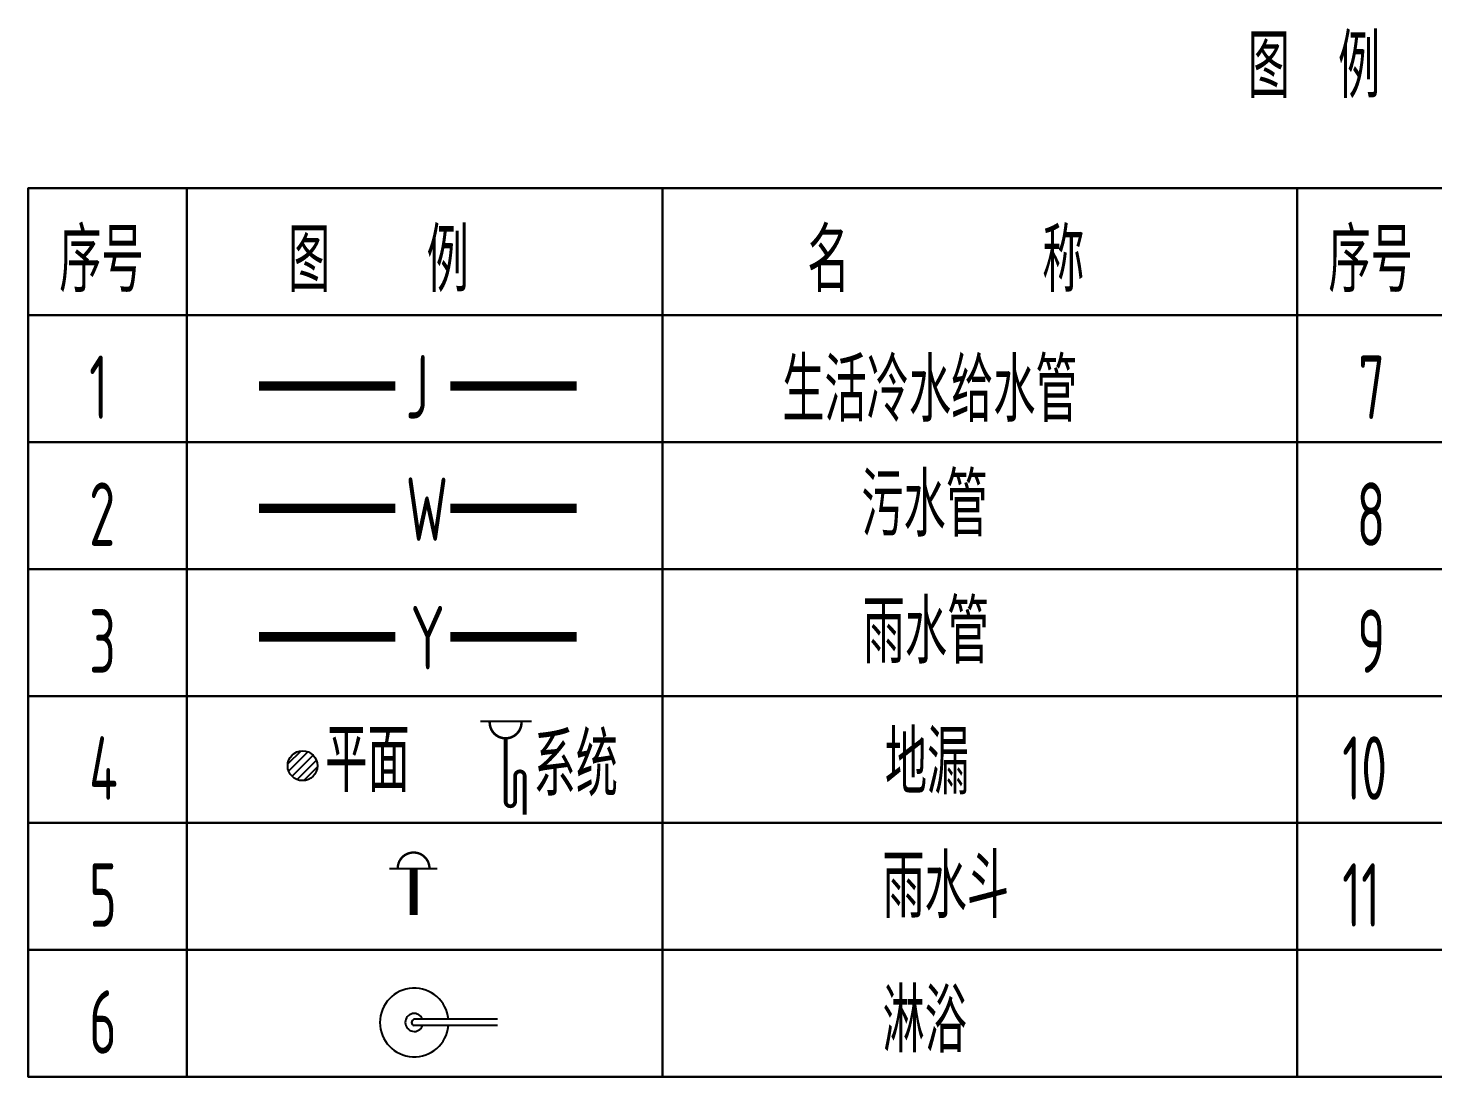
# Model space of a CAD drawing. Extents: x 5693218 to 11495510, y -728562 to -461276.
# Drawn here: x 5785997 to 5794853, y -496123 to -489514 of the extents above; entities that cross this region are included whole.
import ezdxf

# ---------------------------------------------------------------- set-up
doc = ezdxf.new("R2010")
doc.units = 0
doc.header["$LTSCALE"] = 1000
doc.header["$MEASUREMENT"] = 0
doc.linetypes.add('DASH', pattern=[0.35, 0.25, -0.1])
doc.linetypes.add('HIDDEN2', pattern=[0.1875, 0.125, -0.0625])
doc.layers.get('0').update_dxf_attribs({"linetype": 'CONTINUOUS'})
for name, color, linetype in [('EQUIP_管件', 7, 'CONTINUOUS'), ('PIPE-给水', 3, 'CONTINUOUS'), ('PIPE-雨水', 4, 'CONTINUOUS'), ('卫厨', 253, 'CONTINUOUS'), ('说明文本', 54, 'CONTINUOUS'), ('说明表格', 146, 'CONTINUOUS')]:
    doc.layers.add(name, color=color, linetype=linetype)
doc.layers.add('污水管', color=2, linetype='HIDDEN2', lineweight=70)
doc.styles.add('AHD', font='sceie.shx', dxfattribs={"width": 0.7, "bigfont": 'sceic.shx'})
doc.styles.add('HZ', font='tssdeng2.shx', dxfattribs={"width": 0.75, "oblique": 5, "height": 3, "bigfont": 'tjhzf.shx'})

# ---------------------------------------------------------------- blocks, each defined once
blk = doc.blocks.new('$ATTACHMENT$00000217')
blk.add_line((-150, 0), (150, 0))
at = {"const_width": 15}
blk.add_lwpolyline([(-98.6, 0, -1), (101.4, 0)], format="xyb", dxfattribs=at)
blk = doc.blocks.new('$TwtSys$00000141')
for p, q in [((-94.1, 7.7), (-10, 91.8)), ((-94.1, 7.7), (-10, 91.8)), ((-87.1, -35.1), (35.2, 87.2)), ((-87.1, -35.1), (35.2, 87.2)), ((-66.4, -66.5), (66.6, 66.5)), ((-66.4, -66.5), (66.6, 66.5)), ((-32.3, -87.1), (87.7, 32.9)), ((-32.3, -87.1), (87.7, 32.9)), ((11.5, -92.3), (92.4, -11.4)), ((11.5, -92.3), (92.4, -11.4))]:
    blk.add_line(p, q)
blk.add_circle((0.1, 0), 94)
blk.add_circle((0.1, 0), 94)

msp = doc.modelspace()

# ---------------------------------------------------------------- linework, layer by layer
msp.add_line((5789169.6, -493882.6), (5788849.6, -493882.6))
for points, const_width in [([(5789107.3, -493882.6, -1.067664), (5788907.3, -493882.6)], 16), ([(5789127.3, -494471), (5789127.3, -494227.6, 1), (5789067.3, -494227.6), (5789067.3, -494387.6, -1), (5789007.3, -494387.6), (5789007.3, -493989.3)], 24)]:
    msp.add_lwpolyline(points, format="xyb", dxfattribs=dict(const_width=const_width))
at = {"layer": 'PIPE-给水', "linetype": 'ByBlock', "ltscale": 0.03, "const_width": 60}
for points in [[(5787452, -491769), (5788312.8, -491769)], [(5788658.3, -491769), (5789454.9, -491769)], [(5787452, -493349.8), (5788312.8, -493349.8)], [(5788658.3, -493349.8), (5789454.9, -493349.8)]]:
    msp.add_lwpolyline(points, dxfattribs=at)
at = {"layer": 'PIPE-雨水', "linetype": 'DASH', "const_width": 50}
msp.add_lwpolyline([(5788427.2, -494808.9), (5788427.2, -495102.4)], dxfattribs=at)
at = {"layer": '卫厨'}
for points in [[(5788956, -495760), (5788429.5, -495760)], [(5788956, -495800), (5788429.5, -495800)]]:
    msp.add_lwpolyline(points, dxfattribs=at)
for centre, radius, start, end in [((5788431.1, -495780), 216.3, 5.30603, 354.69397), ((5788431.1, -495780), 56.7, 20.67249, 339.32751), ((5788435.7, -495780), 20.9, 107.23809, 252.76191)]:
    msp.add_arc(centre, radius, start, end, dxfattribs=at)
at = {"layer": '污水管', "ltscale": 0.5, "const_width": 60}
for points in [[(5787452, -492540.1), (5788312.8, -492540.1)], [(5788658.3, -492540.1), (5789454.9, -492540.1)]]:
    msp.add_lwpolyline(points, dxfattribs=at)
at = {"layer": '说明表格', "color": 0, "linetype": 'Continuous'}
for points in [[(5801997.1, -491322.9), (5785997.1, -491322.9), (5785997.1, -490522.9), (5801997.1, -490522.9)], [(5801997.1, -492122.9), (5785997.1, -492122.9), (5785997.1, -491322.9), (5801997.1, -491322.9)], [(5801997.1, -492922.9), (5785997.1, -492922.9), (5785997.1, -492122.9), (5801997.1, -492122.9)], [(5801997.1, -493722.9), (5785997.1, -493722.9), (5785997.1, -492922.9), (5801997.1, -492922.9)], [(5801997.1, -494522.9), (5785997.1, -494522.9), (5785997.1, -493722.9), (5801997.1, -493722.9)], [(5801997.1, -495322.9), (5785997.1, -495322.9), (5785997.1, -494522.9), (5801997.1, -494522.9)], [(5801997.1, -496122.9), (5785997.1, -496122.9), (5785997.1, -495322.9), (5801997.1, -495322.9)], [(5789997.1, -496122.9), (5786997.1, -496122.9)]]:
    msp.add_lwpolyline(points, dxfattribs=at)
for points in [[(5785997.1, -490522.9), (5785997.1, -491322.9), (5786997.1, -491322.9), (5786997.1, -490522.9)], [(5786997.1, -490522.9), (5786997.1, -491322.9), (5789997.1, -491322.9), (5789997.1, -490522.9)], [(5789997.1, -490522.9), (5789997.1, -491322.9), (5793997.1, -491322.9), (5793997.1, -490522.9)], [(5793997.1, -490522.9), (5793997.1, -491322.9), (5794997.1, -491322.9), (5794997.1, -490522.9)], [(5785997.1, -491322.9), (5785997.1, -492122.9), (5786997.1, -492122.9), (5786997.1, -491322.9)], [(5786997.1, -491322.9), (5786997.1, -492122.9), (5789997.1, -492122.9), (5789997.1, -491322.9)], [(5789997.1, -491322.9), (5789997.1, -492122.9), (5793997.1, -492122.9), (5793997.1, -491322.9)], [(5793997.1, -491322.9), (5793997.1, -492122.9), (5794997.1, -492122.9), (5794997.1, -491322.9)], [(5785997.1, -492122.9), (5785997.1, -492922.9), (5786997.1, -492922.9), (5786997.1, -492122.9)], [(5786997.1, -492122.9), (5786997.1, -492922.9), (5789997.1, -492922.9), (5789997.1, -492122.9)], [(5789997.1, -492122.9), (5789997.1, -492922.9), (5793997.1, -492922.9), (5793997.1, -492122.9)], [(5793997.1, -492122.9), (5793997.1, -492922.9), (5794997.1, -492922.9), (5794997.1, -492122.9)], [(5785997.1, -492922.9), (5785997.1, -493722.9), (5786997.1, -493722.9), (5786997.1, -492922.9)], [(5786997.1, -492922.9), (5786997.1, -493722.9), (5789997.1, -493722.9), (5789997.1, -492922.9)], [(5789997.1, -492922.9), (5789997.1, -493722.9), (5793997.1, -493722.9), (5793997.1, -492922.9)], [(5793997.1, -492922.9), (5793997.1, -493722.9), (5794997.1, -493722.9), (5794997.1, -492922.9)], [(5785997.1, -493722.9), (5785997.1, -494522.9), (5786997.1, -494522.9), (5786997.1, -493722.9)], [(5786997.1, -493722.9), (5786997.1, -494522.9), (5789997.1, -494522.9), (5789997.1, -493722.9)], [(5789997.1, -493722.9), (5789997.1, -494522.9), (5793997.1, -494522.9), (5793997.1, -493722.9)], [(5793997.1, -493722.9), (5793997.1, -494522.9), (5794997.1, -494522.9), (5794997.1, -493722.9)], [(5785997.1, -494522.9), (5785997.1, -495322.9), (5786997.1, -495322.9), (5786997.1, -494522.9)], [(5786997.1, -494522.9), (5786997.1, -495322.9), (5789997.1, -495322.9), (5789997.1, -494522.9)], [(5789997.1, -494522.9), (5789997.1, -495322.9), (5793997.1, -495322.9), (5793997.1, -494522.9)], [(5793997.1, -494522.9), (5793997.1, -495322.9), (5794997.1, -495322.9), (5794997.1, -494522.9)], [(5785997.1, -495322.9), (5785997.1, -496122.9), (5786997.1, -496122.9), (5786997.1, -495322.9)], [(5786997.1, -495322.9), (5786997.1, -496122.9), (5789997.1, -496122.9), (5789997.1, -495322.9)], [(5789997.1, -495322.9), (5789997.1, -496122.9), (5793997.1, -496122.9), (5793997.1, -495322.9)], [(5793997.1, -495322.9), (5793997.1, -496122.9), (5794997.1, -496122.9), (5794997.1, -495322.9)]]:
    msp.add_lwpolyline(points, close=True, dxfattribs=at)

# ---------------------------------------------------------------- block references
at = {"layer": 'EQUIP_管件', "rotation": 180}
msp.add_blockref('$TwtSys$00000141', (5787727.5, -494162.1), dxfattribs=at)
at = {"layer": 'EQUIP_管件'}
msp.add_blockref('$ATTACHMENT$00000217', (5788425.8, -494808.9), dxfattribs=at)

# ---------------------------------------------------------------- texts
at = {"style": 'HZ', "flags": 1}
for tag, p, s in [('UNIT', (5789007.3, -493989.3), '套'), ('WHAT', (5789007.3, -493989.4), '雨水斗'), ('SPEC', (5789007.3, -493989.4), 'DN100')]:
    msp.add_attdef(tag, p, s, height=0.0008, dxfattribs=at)
at = {"layer": '说明文本', "color": 0, "style": 'AHD', "width": 0.7}
for s, height, p in [('图  例', 399.98, (5793684.9, -489954.8, 162257.2)), ('序号', 399.98, (5786193.9, -491176.7)), ('图    例', 399.98, (5787636, -491176.7)), ('名        称', 399.98, (5790909.4, -491176.7)), ('序号', 399.98, (5794193.9, -491176.7)), ('生活冷水给水管', 399.98, (5790751.4, -491994.5)), ('1', 400, (5786382.4, -491976.7)), ('J', 400, (5788378.3, -491973.9)), ('7', 400, (5794382.4, -491976.7)), ('污水管', 399.98, (5791249.8, -492717.8)), ('W', 400, (5788378.3, -492745)), ('2', 400, (5786382.4, -492776.7)), ('8', 400, (5794372.1, -492776.7)), ('Y', 400, (5788408.6, -493554.7)), ('雨水管', 399.98, (5791258, -493517.8)), ('3', 400, (5786382.4, -493576.7)), ('9', 400, (5794376.4, -493576.7)), ('平面', 399.98, (5787870.4, -494328.2)), ('系统', 399.98, (5789183.6, -494355.8)), ('地漏', 399.98, (5791397.9, -494342)), ('4', 400, (5786382.4, -494376.7)), ('10', 399.98, (5794281, -494376.7)), ('雨水斗', 399.98, (5791382.6, -495122.2)), ('5', 400, (5786382.4, -495176.7)), ('11', 399.98, (5794281, -495176.7)), ('淋浴', 399.98, (5791382.6, -495969)), ('6', 400, (5786382.4, -495976.7))]:
    msp.add_text(s, height=height, dxfattribs=at).set_placement(p)

doc.saveas('drawing.dxf')
